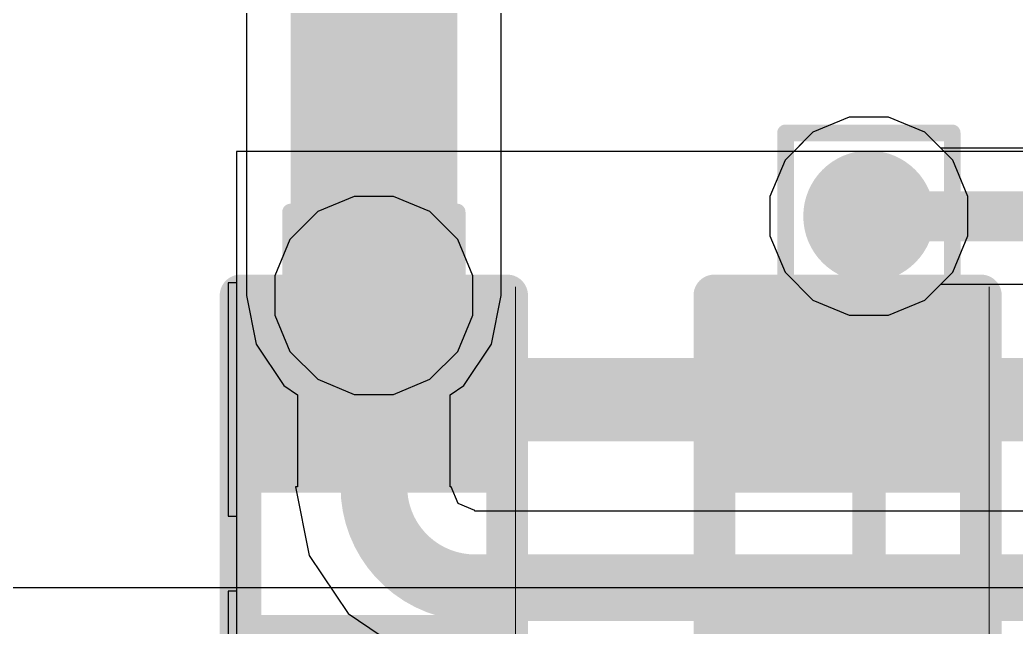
# Model space of a CAD drawing. Header units: inches. Extents: x -6 to 283, y -12 to 154.
# Drawn here: x 24.294 to 27.331, y 9.257 to 11.107 of the extents above; entities that cross this region are included whole.
import ezdxf

# ---------------------------------------------------------------- set-up
doc = ezdxf.new("R2010")
doc.units = ezdxf.units.IN
for name, color, linetype in [('Bottom Layer', 5, 'Continuous'), ('Bottom Overlay', 54, 'Continuous'), ('Bottom Paste', 16, 'Continuous'), ('Bottom Solder', 6, 'Continuous'), ('Drill Drawing', 1, 'Continuous'), ('GND-1', 16, 'Continuous'), ('GND-2', 90, 'Continuous'), ('GND-3', 216, 'Continuous'), ('GND-4', 54, 'Continuous'), ('PWR-1', 156, 'Continuous'), ('PWR-2', 130, 'Continuous'), ('Signal L1', 76, 'Continuous'), ('Signal L2', 6, 'Continuous'), ('Top Layer', 1, 'Continuous'), ('Via Holes', 16, 'Continuous')]:
    doc.layers.add(name, color=color, linetype=linetype)

# ---------------------------------------------------------------- blocks, each defined once
blk = doc.blocks.new('R___0402_B_78')
at = {"layer": 'Bottom Layer'}
for points in [[(-0.2413, 0.3175), (-0.2413, -0.3175), (-0.6985, -0.3175), (-0.6985, 0.3175)], [(0.6985, 0.3175), (0.6985, -0.3175), (0.2413, -0.3175), (0.2413, 0.3175)]]:
    blk.add_hatch(color=5, dxfattribs=at).paths.add_polyline_path(points)
at = {"layer": 'Bottom Paste'}
for points in [[(-0.2413, 0.3175), (-0.2413, -0.3175), (-0.6985, -0.3175), (-0.6985, 0.3175)], [(0.6985, 0.3175), (0.6985, -0.3175), (0.2413, -0.3175), (0.2413, 0.3175)]]:
    blk.add_hatch(color=16, dxfattribs=at).paths.add_polyline_path(points)
at = {"layer": 'Bottom Solder'}
for points in [[(-0.1863, 0.3725), (-0.1863, -0.3725), (-0.7535, -0.3725), (-0.7535, 0.3725)], [(0.7535, 0.3725), (0.7535, -0.3725), (0.1863, -0.3725), (0.1863, 0.3725)]]:
    blk.add_hatch(color=6, dxfattribs=at).paths.add_polyline_path(points)
at = {"layer": 'Bottom Overlay'}
for points in [[(0.7874, 0.4064, 0.127, 0.127, 0), (-0.7874, 0.4064, 0.127, 0.127, 0)], [(-0.7874, -0.4064, 0.127, 0.127, 0), (-0.7874, 0.4064, 0.127, 0.127, 0)], [(0.7874, -0.4064, 0.127, 0.127, 0), (0.7874, 0.4064, 0.127, 0.127, 0)], [(0.8128, 0.4318, 0.00323, 0.00323, 0), (-0.8128, 0.4318, 0.00323, 0.00323, 0)], [(0.7874, -0.4064, 0.127, 0.127, 0), (-0.7874, -0.4064, 0.127, 0.127, 0)]]:
    blk.add_lwpolyline(points, format="xyseb", dxfattribs=at)
for points in [[(-0.8191, 0.4064, 0.0635, 0.0635, 1), (-0.7556, 0.4064, 0.0635, 0.0635, 1)], [(-0.8191, 0.4064, 0.0635, 0.0635, 1), (-0.7556, 0.4064, 0.0635, 0.0635, 1)], [(0.7556, 0.4064, 0.0635, 0.0635, 1), (0.8191, 0.4064, 0.0635, 0.0635, 1)], [(0.7556, 0.4064, 0.0635, 0.0635, 1), (0.8191, 0.4064, 0.0635, 0.0635, 1)], [(-0.8136, 0.4318, 0.00161, 0.00161, 1), (-0.812, 0.4318, 0.00161, 0.00161, 1)], [(0.812, 0.4318, 0.00161, 0.00161, 1), (0.8136, 0.4318, 0.00161, 0.00161, 1)], [(-0.8191, -0.4064, 0.0635, 0.0635, 1), (-0.7556, -0.4064, 0.0635, 0.0635, 1)], [(-0.8191, -0.4064, 0.0635, 0.0635, 1), (-0.7556, -0.4064, 0.0635, 0.0635, 1)], [(0.7556, -0.4064, 0.0635, 0.0635, 1), (0.8191, -0.4064, 0.0635, 0.0635, 1)], [(0.7556, -0.4064, 0.0635, 0.0635, 1), (0.8191, -0.4064, 0.0635, 0.0635, 1)]]:
    blk.add_lwpolyline(points, format="xyseb", close=True, dxfattribs=at)
blk = doc.blocks.new('R___0402_B_79')
at = {"layer": 'Bottom Layer'}
for points in [[(-0.2413, 0.3175), (-0.2413, -0.3175), (-0.6985, -0.3175), (-0.6985, 0.3175)], [(0.6985, 0.3175), (0.6985, -0.3175), (0.2413, -0.3175), (0.2413, 0.3175)]]:
    blk.add_hatch(color=5, dxfattribs=at).paths.add_polyline_path(points)
at = {"layer": 'Bottom Paste'}
for points in [[(-0.2413, 0.3175), (-0.2413, -0.3175), (-0.6985, -0.3175), (-0.6985, 0.3175)], [(0.6985, 0.3175), (0.6985, -0.3175), (0.2413, -0.3175), (0.2413, 0.3175)]]:
    blk.add_hatch(color=16, dxfattribs=at).paths.add_polyline_path(points)
at = {"layer": 'Bottom Solder'}
for points in [[(-0.1863, 0.3725), (-0.1863, -0.3725), (-0.7535, -0.3725), (-0.7535, 0.3725)], [(0.7535, 0.3725), (0.7535, -0.3725), (0.1863, -0.3725), (0.1863, 0.3725)]]:
    blk.add_hatch(color=6, dxfattribs=at).paths.add_polyline_path(points)
at = {"layer": 'Bottom Overlay'}
for points in [[(0.7874, 0.4064, 0.127, 0.127, 0), (-0.7874, 0.4064, 0.127, 0.127, 0)], [(-0.7874, -0.4064, 0.127, 0.127, 0), (-0.7874, 0.4064, 0.127, 0.127, 0)], [(0.7874, -0.4064, 0.127, 0.127, 0), (0.7874, 0.4064, 0.127, 0.127, 0)], [(0.8128, 0.4318, 0.00323, 0.00323, 0), (-0.8128, 0.4318, 0.00323, 0.00323, 0)], [(0.7874, -0.4064, 0.127, 0.127, 0), (-0.7874, -0.4064, 0.127, 0.127, 0)]]:
    blk.add_lwpolyline(points, format="xyseb", dxfattribs=at)
for points in [[(-0.8191, 0.4064, 0.0635, 0.0635, 1), (-0.7556, 0.4064, 0.0635, 0.0635, 1)], [(-0.8191, 0.4064, 0.0635, 0.0635, 1), (-0.7556, 0.4064, 0.0635, 0.0635, 1)], [(0.7556, 0.4064, 0.0635, 0.0635, 1), (0.8191, 0.4064, 0.0635, 0.0635, 1)], [(0.7556, 0.4064, 0.0635, 0.0635, 1), (0.8191, 0.4064, 0.0635, 0.0635, 1)], [(-0.8136, 0.4318, 0.00161, 0.00161, 1), (-0.812, 0.4318, 0.00161, 0.00161, 1)], [(0.812, 0.4318, 0.00161, 0.00161, 1), (0.8136, 0.4318, 0.00161, 0.00161, 1)], [(-0.8191, -0.4064, 0.0635, 0.0635, 1), (-0.7556, -0.4064, 0.0635, 0.0635, 1)], [(-0.8191, -0.4064, 0.0635, 0.0635, 1), (-0.7556, -0.4064, 0.0635, 0.0635, 1)], [(0.7556, -0.4064, 0.0635, 0.0635, 1), (0.8191, -0.4064, 0.0635, 0.0635, 1)], [(0.7556, -0.4064, 0.0635, 0.0635, 1), (0.8191, -0.4064, 0.0635, 0.0635, 1)]]:
    blk.add_lwpolyline(points, format="xyseb", close=True, dxfattribs=at)

msp = doc.modelspace()

# ---------------------------------------------------------------- hatches: boundary and pattern name
at = {"layer": 'Bottom Layer'}
h = msp.add_hatch(color=5, dxfattribs=at)
edge = h.paths.add_edge_path()
edge.add_arc((26.8822, 10.5087), 0.2, 0, 360)
h = msp.add_hatch(color=5, dxfattribs=at)
edge = h.paths.add_edge_path()
edge.add_arc((25.3731, 10.2674), 0.2, 0, 360)
at = {"layer": 'GND-1'}
h = msp.add_hatch(color=16, dxfattribs=at)
edge = h.paths.add_edge_path()
edge.add_arc((26.8822, 10.5087), 0.2, 0, 360)
h = msp.add_hatch(color=16, dxfattribs=at)
edge = h.paths.add_edge_path()
edge.add_arc((25.3731, 10.2674), 0.2, 0, 360)
at = {"layer": 'GND-2'}
h = msp.add_hatch(color=90, dxfattribs=at)
edge = h.paths.add_edge_path()
edge.add_arc((26.8822, 10.5087), 0.2, 0, 360)
h = msp.add_hatch(color=90, dxfattribs=at)
edge = h.paths.add_edge_path()
edge.add_arc((25.3731, 10.2674), 0.2, 0, 360)
at = {"layer": 'GND-3'}
h = msp.add_hatch(color=216, dxfattribs=at)
edge = h.paths.add_edge_path()
edge.add_arc((26.8822, 10.5087), 0.2, 0, 360)
h = msp.add_hatch(color=216, dxfattribs=at)
edge = h.paths.add_edge_path()
edge.add_arc((25.3731, 10.2674), 0.2, 0, 360)
at = {"layer": 'GND-4'}
h = msp.add_hatch(color=54, dxfattribs=at)
edge = h.paths.add_edge_path()
edge.add_arc((26.8822, 10.5087), 0.2, 0, 360)
h = msp.add_hatch(color=54, dxfattribs=at)
edge = h.paths.add_edge_path()
edge.add_arc((25.3731, 10.2674), 0.2, 0, 360)
at = {"layer": 'PWR-1'}
h = msp.add_hatch(color=156, dxfattribs=at)
edge = h.paths.add_edge_path()
edge.add_arc((26.8822, 10.5087), 0.2, 0, 360)
h = msp.add_hatch(color=156, dxfattribs=at)
edge = h.paths.add_edge_path()
edge.add_arc((25.3731, 10.2674), 0.2, 0, 360)
at = {"layer": 'PWR-2'}
h = msp.add_hatch(color=130, dxfattribs=at)
edge = h.paths.add_edge_path()
edge.add_arc((26.8822, 10.5087), 0.2, 0, 360)
h = msp.add_hatch(color=130, dxfattribs=at)
edge = h.paths.add_edge_path()
edge.add_arc((25.3731, 10.2674), 0.2, 0, 360)
at = {"layer": 'Signal L1'}
h = msp.add_hatch(color=76, dxfattribs=at)
edge = h.paths.add_edge_path()
edge.add_arc((26.8822, 10.5087), 0.2, 0, 360)
h = msp.add_hatch(color=76, dxfattribs=at)
edge = h.paths.add_edge_path()
edge.add_arc((25.3731, 10.2674), 0.2, 0, 360)
at = {"layer": 'Signal L2'}
h = msp.add_hatch(color=6, dxfattribs=at)
edge = h.paths.add_edge_path()
edge.add_arc((26.8822, 10.5087), 0.2, 0, 360)
h = msp.add_hatch(color=6, dxfattribs=at)
edge = h.paths.add_edge_path()
edge.add_arc((25.3731, 10.2674), 0.2, 0, 360)
at = {"layer": 'Top Layer'}
h = msp.add_hatch(color=1, dxfattribs=at)
edge = h.paths.add_edge_path()
edge.add_arc((26.8822, 10.5087), 0.2, 0, 360)
h = msp.add_hatch(color=1, dxfattribs=at)
edge = h.paths.add_edge_path()
edge.add_arc((25.3731, 10.2674), 0.2, 0, 360)
at = {"layer": 'Via Holes'}
h = msp.add_hatch(color=7, dxfattribs=at)
edge = h.paths.add_edge_path()
edge.add_arc((26.8822, 10.5087), 0.1, 0, 360)
h = msp.add_hatch(color=7, dxfattribs=at)
edge = h.paths.add_edge_path()
edge.add_arc((25.3731, 10.2674), 0.1, 0, 360)

# ---------------------------------------------------------------- linework, layer by layer
at = {"layer": 'Bottom Layer'}
for p, q in [((26.8222, 10.8103), (26.7114, 10.7644)), ((26.9422, 10.8103), (26.8222, 10.8103)), ((27.0531, 10.7644), (26.9422, 10.8103)), ((26.7114, 10.7644), (26.653, 10.7059)), ((27.1115, 10.7059), (27.0531, 10.7644)), ((24.9546, 10.7059), (24.9546, 6.1772)), ((32.7591, 10.7059), (24.9546, 10.7059)), ((26.653, 10.7059), (24.9546, 10.7059)), ((24.9546, 10.7059), (24.9546, 10.3055)), ((30.4946, 10.7059), (27.1115, 10.7059)), ((24.9546, 10.3055), (24.9286, 10.3055)), ((24.9286, 10.3055), (24.9286, 9.5943)), ((24.9286, 9.5943), (24.9546, 9.5943)), ((24.9546, 9.5943), (24.9546, 9.3657)), ((24.9546, 9.3657), (24.9286, 9.3657)), ((24.9286, 9.3657), (24.9286, 8.6545))]:
    msp.add_line(p, q, dxfattribs=at)
for points in [[(25.3731, 9.9499, 0.254, 0.254, 0), (26.8175, 9.9499, 0.254, 0.254, 0)], [(26.8175, 9.9499, 0.254, 0.254, 0), (27.8446, 9.9499, 0.254, 0.254, 0)]]:
    msp.add_lwpolyline(points, format="xyseb", dxfattribs=at)
for points in [[(25.3096, 9.9499, 0.127, 0.127, 1), (25.4366, 9.9499, 0.127, 0.127, 1)], [(26.754, 9.9499, 0.127, 0.127, 1), (26.881, 9.9499, 0.127, 0.127, 1)], [(26.754, 9.9499, 0.127, 0.127, 1), (26.881, 9.9499, 0.127, 0.127, 1)]]:
    msp.add_lwpolyline(points, format="xyseb", close=True, dxfattribs=at)
at = {"layer": 'Drill Drawing'}
for points in [[(26.6282, 10.7627, 0.0508, 0.0508, 0), (27.1362, 10.7627, 0.0508, 0.0508, 0)], [(26.6282, 10.2547, 0.0508, 0.0508, 0), (26.6282, 10.7627, 0.0508, 0.0508, 0)], [(27.1362, 10.2547, 0.0508, 0.0508, 0), (27.1362, 10.7627, 0.0508, 0.0508, 0)], [(25.1191, 10.5214, 0.0508, 0.0508, 0), (25.6271, 10.5214, 0.0508, 0.0508, 0)], [(25.1191, 10.0134, 0.0508, 0.0508, 0), (25.1191, 10.5214, 0.0508, 0.0508, 0)], [(25.6271, 10.0134, 0.0508, 0.0508, 0), (25.6271, 10.5214, 0.0508, 0.0508, 0)], [(26.6282, 10.2547, 0.0508, 0.0508, 0), (27.1362, 10.2547, 0.0508, 0.0508, 0)], [(25.1191, 10.0134, 0.0508, 0.0508, 0), (25.6271, 10.0134, 0.0508, 0.0508, 0)]]:
    msp.add_lwpolyline(points, format="xyseb", dxfattribs=at)
for points in [[(26.6155, 10.7627, 0.0254, 0.0254, 1), (26.6409, 10.7627, 0.0254, 0.0254, 1)], [(26.6155, 10.7627, 0.0254, 0.0254, 1), (26.6409, 10.7627, 0.0254, 0.0254, 1)], [(27.1235, 10.7627, 0.0254, 0.0254, 1), (27.1489, 10.7627, 0.0254, 0.0254, 1)], [(27.1235, 10.7627, 0.0254, 0.0254, 1), (27.1489, 10.7627, 0.0254, 0.0254, 1)], [(25.1064, 10.5214, 0.0254, 0.0254, 1), (25.1318, 10.5214, 0.0254, 0.0254, 1)], [(25.1064, 10.5214, 0.0254, 0.0254, 1), (25.1318, 10.5214, 0.0254, 0.0254, 1)], [(25.6144, 10.5214, 0.0254, 0.0254, 1), (25.6398, 10.5214, 0.0254, 0.0254, 1)], [(25.6144, 10.5214, 0.0254, 0.0254, 1), (25.6398, 10.5214, 0.0254, 0.0254, 1)], [(26.6155, 10.2547, 0.0254, 0.0254, 1), (26.6409, 10.2547, 0.0254, 0.0254, 1)], [(26.6155, 10.2547, 0.0254, 0.0254, 1), (26.6409, 10.2547, 0.0254, 0.0254, 1)], [(27.1235, 10.2547, 0.0254, 0.0254, 1), (27.1489, 10.2547, 0.0254, 0.0254, 1)], [(27.1235, 10.2547, 0.0254, 0.0254, 1), (27.1489, 10.2547, 0.0254, 0.0254, 1)], [(25.1064, 10.0134, 0.0254, 0.0254, 1), (25.1318, 10.0134, 0.0254, 0.0254, 1)], [(25.1064, 10.0134, 0.0254, 0.0254, 1), (25.1318, 10.0134, 0.0254, 0.0254, 1)], [(25.6144, 10.0134, 0.0254, 0.0254, 1), (25.6398, 10.0134, 0.0254, 0.0254, 1)], [(25.6144, 10.0134, 0.0254, 0.0254, 1), (25.6398, 10.0134, 0.0254, 0.0254, 1)]]:
    msp.add_lwpolyline(points, format="xyseb", close=True, dxfattribs=at)
at = {"layer": 'GND-1'}
for p, q in [((26.8222, 10.8103), (26.7114, 10.7644)), ((26.9422, 10.8103), (26.8222, 10.8103)), ((27.0531, 10.7644), (26.9422, 10.8103)), ((26.7114, 10.7644), (26.6266, 10.6795)), ((27.1379, 10.6795), (27.0531, 10.7644)), ((26.6266, 10.6795), (26.5806, 10.5687)), ((27.1838, 10.5687), (27.1379, 10.6795)), ((25.3131, 10.569), (25.2023, 10.5231)), ((25.4331, 10.569), (25.3131, 10.569)), ((25.544, 10.5231), (25.4331, 10.569)), ((26.5806, 10.5687), (26.5806, 10.4487)), ((27.1838, 10.4487), (27.1838, 10.5687)), ((25.2023, 10.5231), (25.1174, 10.4382)), ((25.6288, 10.4382), (25.544, 10.5231)), ((26.5806, 10.4487), (26.6266, 10.3378)), ((27.1379, 10.3378), (27.1838, 10.4487)), ((25.1174, 10.4382), (25.0715, 10.3274)), ((25.6747, 10.3274), (25.6288, 10.4382)), ((25.0715, 10.3274), (25.0715, 10.2074)), ((25.6747, 10.2074), (25.6747, 10.3274)), ((26.6266, 10.3378), (26.7114, 10.253)), ((27.0531, 10.253), (27.1379, 10.3378)), ((26.7114, 10.253), (26.8222, 10.2071)), ((26.9422, 10.2071), (27.0531, 10.253)), ((25.0715, 10.2074), (25.1174, 10.0965)), ((25.6288, 10.0965), (25.6747, 10.2074)), ((26.8222, 10.2071), (26.9422, 10.2071)), ((25.1174, 10.0965), (25.2023, 10.0117)), ((25.544, 10.0117), (25.6288, 10.0965)), ((25.2023, 10.0117), (25.3131, 9.9658)), ((25.4331, 9.9658), (25.544, 10.0117)), ((25.3131, 9.9658), (25.4331, 9.9658))]:
    msp.add_line(p, q, dxfattribs=at)
at = {"layer": 'GND-2'}
for p, q in [((26.8222, 10.8103), (26.7114, 10.7644)), ((26.9422, 10.8103), (26.8222, 10.8103)), ((27.0531, 10.7644), (26.9422, 10.8103)), ((26.7114, 10.7644), (26.6266, 10.6795)), ((27.1379, 10.6795), (27.0531, 10.7644)), ((26.6266, 10.6795), (26.5806, 10.5687)), ((27.1838, 10.5687), (27.1379, 10.6795)), ((25.3131, 10.569), (25.2023, 10.5231)), ((25.4331, 10.569), (25.3131, 10.569)), ((25.544, 10.5231), (25.4331, 10.569)), ((26.5806, 10.5687), (26.5806, 10.4487)), ((27.1838, 10.4487), (27.1838, 10.5687)), ((25.2023, 10.5231), (25.1174, 10.4382)), ((25.6288, 10.4382), (25.544, 10.5231)), ((26.5806, 10.4487), (26.6266, 10.3378)), ((27.1379, 10.3378), (27.1838, 10.4487)), ((25.1174, 10.4382), (25.0715, 10.3274)), ((25.6747, 10.3274), (25.6288, 10.4382)), ((25.0715, 10.3274), (25.0715, 10.2074)), ((25.6747, 10.2074), (25.6747, 10.3274)), ((26.6266, 10.3378), (26.7114, 10.253)), ((27.0531, 10.253), (27.1379, 10.3378)), ((26.7114, 10.253), (26.8222, 10.2071)), ((26.9422, 10.2071), (27.0531, 10.253)), ((25.0715, 10.2074), (25.1174, 10.0965)), ((25.6288, 10.0965), (25.6747, 10.2074)), ((26.8222, 10.2071), (26.9422, 10.2071)), ((25.1174, 10.0965), (25.2023, 10.0117)), ((25.544, 10.0117), (25.6288, 10.0965)), ((25.2023, 10.0117), (25.3131, 9.9658)), ((25.4331, 9.9658), (25.544, 10.0117)), ((25.3131, 9.9658), (25.4331, 9.9658))]:
    msp.add_line(p, q, dxfattribs=at)
at = {"layer": 'GND-3'}
for p, q in [((26.8222, 10.8103), (26.7114, 10.7644)), ((26.9422, 10.8103), (26.8222, 10.8103)), ((27.0531, 10.7644), (26.9422, 10.8103)), ((26.7114, 10.7644), (26.6266, 10.6795)), ((27.1379, 10.6795), (27.0531, 10.7644)), ((26.6266, 10.6795), (26.5806, 10.5687)), ((27.1838, 10.5687), (27.1379, 10.6795)), ((25.3131, 10.569), (25.2023, 10.5231)), ((25.4331, 10.569), (25.3131, 10.569)), ((25.544, 10.5231), (25.4331, 10.569)), ((26.5806, 10.5687), (26.5806, 10.4487)), ((27.1838, 10.4487), (27.1838, 10.5687)), ((25.2023, 10.5231), (25.1174, 10.4382)), ((25.6288, 10.4382), (25.544, 10.5231)), ((26.5806, 10.4487), (26.6266, 10.3378)), ((27.1379, 10.3378), (27.1838, 10.4487)), ((25.1174, 10.4382), (25.0715, 10.3274)), ((25.6747, 10.3274), (25.6288, 10.4382)), ((25.0715, 10.3274), (25.0715, 10.2074)), ((25.6747, 10.2074), (25.6747, 10.3274)), ((26.6266, 10.3378), (26.7114, 10.253)), ((27.0531, 10.253), (27.1379, 10.3378)), ((26.7114, 10.253), (26.8222, 10.2071)), ((26.9422, 10.2071), (27.0531, 10.253)), ((25.0715, 10.2074), (25.1174, 10.0965)), ((25.6288, 10.0965), (25.6747, 10.2074)), ((26.8222, 10.2071), (26.9422, 10.2071)), ((25.1174, 10.0965), (25.2023, 10.0117)), ((25.544, 10.0117), (25.6288, 10.0965)), ((25.2023, 10.0117), (25.3131, 9.9658)), ((25.4331, 9.9658), (25.544, 10.0117)), ((25.3131, 9.9658), (25.4331, 9.9658))]:
    msp.add_line(p, q, dxfattribs=at)
at = {"layer": 'GND-4'}
for p, q in [((26.8222, 10.8103), (26.7114, 10.7644)), ((26.9422, 10.8103), (26.8222, 10.8103)), ((27.0531, 10.7644), (26.9422, 10.8103)), ((26.7114, 10.7644), (26.6266, 10.6795)), ((27.1379, 10.6795), (27.0531, 10.7644)), ((26.6266, 10.6795), (26.5806, 10.5687)), ((27.1838, 10.5687), (27.1379, 10.6795)), ((25.3131, 10.569), (25.2023, 10.5231)), ((25.4331, 10.569), (25.3131, 10.569)), ((25.544, 10.5231), (25.4331, 10.569)), ((26.5806, 10.5687), (26.5806, 10.4487)), ((27.1838, 10.4487), (27.1838, 10.5687)), ((25.2023, 10.5231), (25.1174, 10.4382)), ((25.6288, 10.4382), (25.544, 10.5231)), ((26.5806, 10.4487), (26.6266, 10.3378)), ((27.1379, 10.3378), (27.1838, 10.4487)), ((25.1174, 10.4382), (25.0715, 10.3274)), ((25.6747, 10.3274), (25.6288, 10.4382)), ((25.0715, 10.3274), (25.0715, 10.2074)), ((25.6747, 10.2074), (25.6747, 10.3274)), ((26.6266, 10.3378), (26.7114, 10.253)), ((27.0531, 10.253), (27.1379, 10.3378)), ((26.7114, 10.253), (26.8222, 10.2071)), ((26.9422, 10.2071), (27.0531, 10.253)), ((25.0715, 10.2074), (25.1174, 10.0965)), ((25.6288, 10.0965), (25.6747, 10.2074)), ((26.8222, 10.2071), (26.9422, 10.2071)), ((25.1174, 10.0965), (25.2023, 10.0117)), ((25.544, 10.0117), (25.6288, 10.0965)), ((25.2023, 10.0117), (25.3131, 9.9658)), ((25.4331, 9.9658), (25.544, 10.0117)), ((25.3131, 9.9658), (25.4331, 9.9658))]:
    msp.add_line(p, q, dxfattribs=at)
at = {"layer": 'PWR-1'}
for p, q in [((24.9847, 12.35), (24.9847, 10.2674)), ((25.7616, 10.2674), (25.7616, 11.9615)), ((26.8222, 10.8103), (26.7114, 10.7644)), ((26.9422, 10.8103), (26.8222, 10.8103)), ((27.0531, 10.7644), (26.9422, 10.8103)), ((26.7114, 10.7644), (26.6266, 10.6795)), ((27.1379, 10.6795), (27.0531, 10.7644)), ((26.6266, 10.6795), (26.5806, 10.5687)), ((27.1838, 10.5687), (27.1379, 10.6795)), ((26.5806, 10.5687), (26.5806, 10.4487)), ((27.1838, 10.4487), (27.1838, 10.5687)), ((26.5806, 10.4487), (26.6266, 10.3378)), ((27.1379, 10.3378), (27.1838, 10.4487)), ((26.6266, 10.3378), (26.7114, 10.253)), ((27.0531, 10.253), (27.1379, 10.3378)), ((24.9847, 10.2674), (25.0142, 10.1187)), ((25.732, 10.1187), (25.7616, 10.2674)), ((26.7114, 10.253), (26.8222, 10.2071)), ((26.9422, 10.2071), (27.0531, 10.253)), ((26.8222, 10.2071), (26.9422, 10.2071)), ((25.0142, 10.1187), (25.0984, 9.9927)), ((25.6478, 9.9927), (25.732, 10.1187)), ((25.0984, 9.9927), (25.1401, 9.9649)), ((25.6062, 9.9649), (25.6478, 9.9927)), ((25.1401, 9.9649), (25.1401, 9.6846)), ((25.6062, 9.6846), (25.6062, 9.9649)), ((25.1401, 9.6846), (25.134, 9.6846)), ((25.134, 9.6846), (25.1757, 9.4752)), ((25.6089, 9.6846), (25.6062, 9.6846)), ((25.6301, 9.6335), (25.6089, 9.6846)), ((25.6812, 9.6123), (25.6301, 9.6335)), ((25.6812, 9.6096), (25.6812, 9.6123)), ((29.0059, 9.6096), (25.6812, 9.6096)), ((25.1757, 9.4752), (25.2943, 9.2977)), ((25.2943, 9.2977), (25.4718, 9.1791))]:
    msp.add_line(p, q, dxfattribs=at)
for points in [[(25.3731, 10.2674, 0.508, 0.508, 0), (25.3731, 12.35, 0.508, 0.508, 0)], [(25.3731, 9.6846, 0.2032, 0.2032, 0), (25.3731, 10.2674, 0.2032, 0.2032, 0)], [(25.6812, 9.3765, 0.2032, 0.2032, -0.414214), (25.3731, 9.6846, 0.2032, 0.2032, 0)], [(25.6812, 9.3765, 0.2032, 0.2032, 0), (29.0059, 9.3765, 0.2032, 0.2032, 0)]]:
    msp.add_lwpolyline(points, format="xyseb", dxfattribs=at)
for points in [[(25.2461, 10.2674, 0.254, 0.254, 1), (25.5001, 10.2674, 0.254, 0.254, 1)], [(25.3223, 10.2674, 0.1016, 0.1016, 1), (25.4239, 10.2674, 0.1016, 0.1016, 1)], [(25.3223, 9.6846, 0.1016, 0.1016, 1), (25.4239, 9.6846, 0.1016, 0.1016, 1)], [(25.3223, 9.6846, 0.1016, 0.1016, 1), (25.4239, 9.6846, 0.1016, 0.1016, 1)], [(25.6304, 9.3765, 0.1016, 0.1016, 1), (25.732, 9.3765, 0.1016, 0.1016, 1)], [(25.6304, 9.3765, 0.1016, 0.1016, 1), (25.732, 9.3765, 0.1016, 0.1016, 1)]]:
    msp.add_lwpolyline(points, format="xyseb", close=True, dxfattribs=at)
at = {"layer": 'PWR-2'}
for p, q in [((26.8222, 10.8103), (26.7114, 10.7644)), ((26.9422, 10.8103), (26.8222, 10.8103)), ((27.0531, 10.7644), (26.9422, 10.8103)), ((26.7114, 10.7644), (26.6266, 10.6795)), ((27.1379, 10.6795), (27.0531, 10.7644)), ((26.6266, 10.6795), (26.5806, 10.5687)), ((27.1838, 10.5687), (27.1379, 10.6795)), ((25.3131, 10.569), (25.2023, 10.5231)), ((25.4331, 10.569), (25.3131, 10.569)), ((25.544, 10.5231), (25.4331, 10.569)), ((26.5806, 10.5687), (26.5806, 10.4487)), ((27.1838, 10.4487), (27.1838, 10.5687)), ((25.2023, 10.5231), (25.1174, 10.4382)), ((25.6288, 10.4382), (25.544, 10.5231)), ((26.5806, 10.4487), (26.6266, 10.3378)), ((27.1379, 10.3378), (27.1838, 10.4487)), ((25.1174, 10.4382), (25.0715, 10.3274)), ((25.6747, 10.3274), (25.6288, 10.4382)), ((25.0715, 10.3274), (25.0715, 10.2074)), ((25.6747, 10.2074), (25.6747, 10.3274)), ((26.6266, 10.3378), (26.7114, 10.253)), ((27.0531, 10.253), (27.1379, 10.3378)), ((26.7114, 10.253), (26.8222, 10.2071)), ((26.9422, 10.2071), (27.0531, 10.253)), ((25.0715, 10.2074), (25.1174, 10.0965)), ((25.6288, 10.0965), (25.6747, 10.2074)), ((26.8222, 10.2071), (26.9422, 10.2071)), ((25.1174, 10.0965), (25.2023, 10.0117)), ((25.544, 10.0117), (25.6288, 10.0965)), ((25.2023, 10.0117), (25.3131, 9.9658)), ((25.4331, 9.9658), (25.544, 10.0117)), ((25.3131, 9.9658), (25.4331, 9.9658))]:
    msp.add_line(p, q, dxfattribs=at)
at = {"layer": 'Signal L2'}
msp.add_lwpolyline([(26.8822, 7.9103, 0.1016, 0.1016, 0), (26.8822, 10.5087, 0.1016, 0.1016, 0)], format="xyseb", dxfattribs=at)
msp.add_lwpolyline([(26.8568, 10.5087, 0.0508, 0.0508, 1), (26.9076, 10.5087, 0.0508, 0.0508, 1)], format="xyseb", close=True, dxfattribs=at)
at = {"layer": 'Top Layer'}
for p, q in [((26.8222, 10.8103), (26.7114, 10.7644)), ((26.9422, 10.8103), (26.8222, 10.8103)), ((27.0531, 10.7644), (26.9422, 10.8103)), ((26.7114, 10.7644), (26.6266, 10.6795)), ((27.1016, 10.7159), (27.0531, 10.7644)), ((29.4414, 10.7159), (27.1016, 10.7159)), ((26.6266, 10.6795), (26.5806, 10.5687)), ((25.3131, 10.569), (25.2023, 10.5231)), ((25.4331, 10.569), (25.3131, 10.569)), ((25.544, 10.5231), (25.4331, 10.569)), ((26.5806, 10.5687), (26.5806, 10.4487)), ((25.2023, 10.5231), (25.1174, 10.4382)), ((25.6288, 10.4382), (25.544, 10.5231)), ((26.5806, 10.4487), (26.6266, 10.3378)), ((25.1174, 10.4382), (25.0715, 10.3274)), ((25.6747, 10.3274), (25.6288, 10.4382)), ((25.0715, 10.3274), (25.0715, 10.2074)), ((25.6747, 10.2074), (25.6747, 10.3274)), ((26.6266, 10.3378), (26.7114, 10.253)), ((27.0531, 10.253), (27.1016, 10.3015)), ((27.1016, 10.3015), (29.4414, 10.3015)), ((26.7114, 10.253), (26.8222, 10.2071)), ((26.9422, 10.2071), (27.0531, 10.253)), ((25.0715, 10.2074), (25.1174, 10.0965)), ((25.6288, 10.0965), (25.6747, 10.2074)), ((26.8222, 10.2071), (26.9422, 10.2071)), ((25.1174, 10.0965), (25.2023, 10.0117)), ((25.544, 10.0117), (25.6288, 10.0965)), ((25.2023, 10.0117), (25.3131, 9.9658)), ((25.4331, 9.9658), (25.544, 10.0117)), ((25.3131, 9.9658), (25.4331, 9.9658)), ((32.8512, 9.3765), (20.1416, 9.3765)), ((31.8401, 9.3765), (20.1416, 9.3765))]:
    msp.add_line(p, q, dxfattribs=at)
msp.add_lwpolyline([(26.8822, 10.5087, 0.1524, 0.1524, 0), (29.4414, 10.5087, 0.1524, 0.1524, 0)], format="xyseb", dxfattribs=at)
msp.add_lwpolyline([(26.8441, 10.5087, 0.0762, 0.0762, 1), (26.9203, 10.5087, 0.0762, 0.0762, 1)], format="xyseb", close=True, dxfattribs=at)

# ---------------------------------------------------------------- block references
at = {"rotation": 270}
for name, p in [('R___0402_B_79', (25.3731, 9.48)), ('R___0402_B_78', (26.8175, 9.48))]:
    msp.add_blockref(name, p, dxfattribs=at)

doc.saveas('drawing.dxf')
